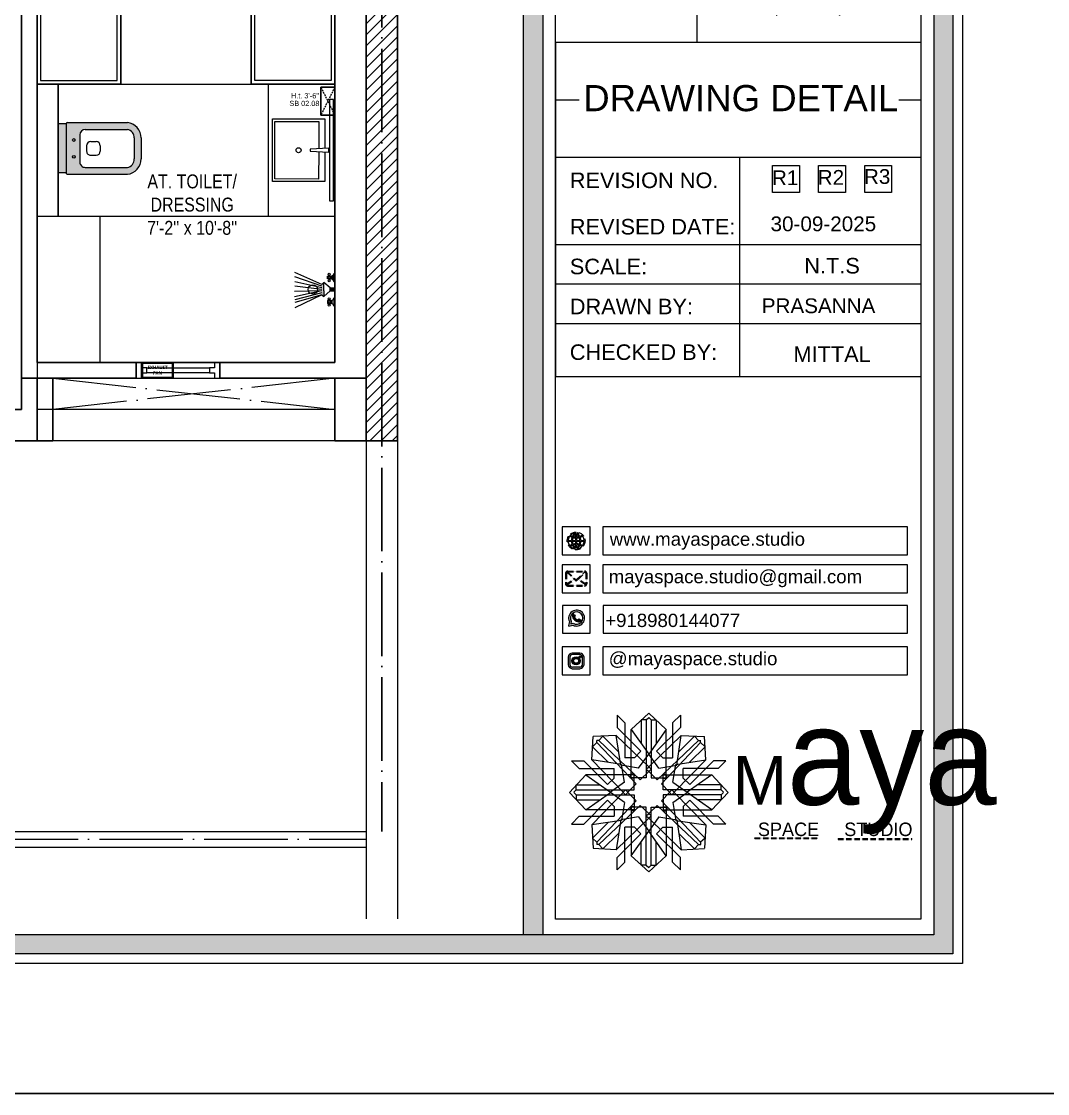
# Model space of a CAD drawing. Header units: millimetres. Extents: x 56222 to 3066687, y -650199 to -121287.
# Drawn here: x 149702.6 to 149997.3, y -180034.6 to -179726.5 of the extents above; entities that cross this region are included whole.
import ezdxf
from ezdxf.enums import TextEntityAlignment as Align

# ---------------------------------------------------------------- set-up
doc = ezdxf.new("R2010")
doc.units = ezdxf.units.MM
doc.header["$MEASUREMENT"] = 0
for name, pattern in [('ACAD_ISO02W100', [15, 12, -3]), ('ACAD_ISO04W100', [30, 24, -3, 0, -3]), ('DASHED', [0.75, 0.5, -0.25]), ('DASHEDX2', [1.5, 1, -0.5])]:
    doc.linetypes.add(name, pattern=pattern)
for name, color, linetype, lineweight in [('COLUMN', 1, 'Continuous', 30), ('Dimension', 10, 'DASHEDX2', 20), ('Electrical', 84, 'Continuous', 30), ('ELEVATION ( SPIRAL STAIR )', 250, 'Continuous', 9), ('FIRST FLOOR ( TEXT )', 7, 'Continuous', 9), ('FURNITURE', 32, 'Continuous', 9), ('GROUND FLOOR', 7, 'Continuous', 9), ('GROUND FLOOR  ( HATCH )', 251, 'Continuous', 9), ('GROUND FLOOR  ( PLINE )', 251, 'Continuous', 30), ('NAME PLATE', 7, 'Continuous', 25), ('SECOND FLOOR', 7, 'Continuous', 9), ('SECOND FLOOR  ( PLINE )', 251, 'Continuous', 30), ('SECOND FLOOR ( PLine )', 7, 'Continuous', 30), ('title block', 7, 'Continuous', 9), ('UTILITY', 48, 'Continuous', 9), ('X_PLOT', 1, 'Continuous', 9), ('XX~SLAB ( BEAM )~ ( DIM )', 7, 'Continuous', 9), ('XX~STR BEAM', 5, 'ACAD_ISO02W100', 9)]:
    doc.layers.add(name, color=color, linetype=linetype, lineweight=lineweight)
doc.layers.add('XX~SLAB ( PLINE )', color=251, linetype='Continuous', plot=False)
doc.styles.add('Arial', font='arial.ttf')
doc.styles.add('KATHA', font='swissc.ttf')
doc.styles.get("Standard").update_dxf_attribs({"font": 'arial.ttf', "height": 6})

# ---------------------------------------------------------------- blocks, each defined once
blk = doc.blocks.new('FSFSF')
at = {"color": 42, "lineweight": 5, "true_color": 0xe0ac11}
for p, q in [((28600.03, 143.51), (28600.03, 140.16)), ((28602.15, 141.41), (28600.03, 143.51)), ((28603.86, 139.69), (28608.58, 144.08)), ((28607.9, 142.22), (28606.58, 142.22)), ((28606.58, 142.22), (28606.58, 135.84)), ((28607.9, 142.22), (28608.58, 142.85)), ((28607.9, 142.22), (28607.9, 126.58)), ((28613.31, 139.69), (28608.58, 144.08)), ((28609.27, 142.22), (28608.59, 142.85)), ((28609.27, 142.22), (28609.27, 126.58)), ((28609.27, 142.22), (28610.59, 142.22)), ((28610.59, 142.22), (28610.59, 135.84)), ((28615.02, 141.41), (28617.14, 143.51)), ((28617.14, 143.51), (28617.14, 140.16)), ((28606.47, 133.76), (28600.03, 140.16)), ((28602.15, 141.41), (28602.15, 131.95)), ((28603.86, 126.58), (28603.86, 139.69)), ((28603.86, 139.69), (28608.58, 133.02)), ((28613.31, 139.69), (28608.59, 133.02)), ((28610.7, 133.76), (28617.14, 140.16)), ((28613.31, 126.58), (28613.31, 139.69)), ((28615.02, 141.41), (28615.02, 131.95)), ((28593.19, 131.45), (28593.54, 137.71)), ((28599.8, 138.06), (28593.54, 137.71)), ((28595.12, 136.69), (28594.53, 136.69)), ((28594.56, 136.12), (28594.56, 136.71)), ((28596.24, 137.86), (28595.12, 136.69)), ((28606.27, 126.08), (28595.12, 136.69)), ((28596.24, 137.86), (28600.47, 133.65)), ((28601.03, 130), (28599.8, 138.06)), ((28599.8, 138.05), (28608.58, 129.56)), ((28617.37, 138.05), (28608.59, 129.56)), ((28610.9, 126.08), (28622.05, 136.69)), ((28616.14, 130), (28617.37, 138.06)), ((28620.93, 137.86), (28616.7, 133.65)), ((28617.37, 138.06), (28623.63, 137.71)), ((28620.93, 137.86), (28622.05, 136.69)), ((28622.05, 136.69), (28622.64, 136.69)), ((28622.62, 136.12), (28622.62, 136.71)), ((28624, 131.45), (28623.65, 137.71)), ((28593.39, 135), (28594.56, 136.12)), ((28593.39, 135), (28597.6, 130.78)), ((28605.17, 124.98), (28594.56, 136.12)), ((28606.47, 133.76), (28604.75, 131.95)), ((28610.7, 133.76), (28612.42, 131.95)), ((28612.02, 124.98), (28622.62, 136.12)), ((28623.8, 135), (28619.59, 130.78)), ((28623.8, 135), (28622.62, 136.12)), ((28587.73, 131.22), (28591.08, 131.22)), ((28589.84, 129.1), (28587.73, 131.22)), ((28597.49, 124.78), (28591.08, 131.22)), ((28593.19, 131.45), (28601.69, 122.67)), ((28601.25, 130.22), (28593.19, 131.45)), ((28604.75, 131.95), (28602.15, 131.95)), ((28605.86, 129.18), (28608.58, 133.02)), ((28611.31, 129.18), (28608.59, 133.02)), ((28612.42, 131.95), (28615.02, 131.95)), ((28623.99, 131.45), (28615.5, 122.67)), ((28615.94, 130.22), (28624, 131.45)), ((28619.7, 124.78), (28626.1, 131.22)), ((28629.45, 131.22), (28626.1, 131.22)), ((28627.34, 129.1), (28629.45, 131.22)), ((28589.84, 129.1), (28599.29, 129.1)), ((28599.29, 126.5), (28599.29, 129.1)), ((28605.86, 129.18), (28601.03, 130)), ((28602.07, 125.39), (28601.25, 130.22)), ((28604.71, 127.57), (28603.86, 127.57)), ((28604.7, 126.58), (28604.71, 127.57)), ((28606.27, 126.08), (28608.58, 128.27)), ((28607.9, 128.92), (28608.58, 129.56)), ((28607.9, 128.92), (28608.58, 128.27)), ((28609.27, 128.92), (28608.59, 129.56)), ((28609.27, 128.92), (28608.59, 128.27)), ((28610.9, 126.08), (28608.59, 128.27)), ((28611.31, 129.18), (28616.14, 130)), ((28612.46, 126.58), (28612.46, 127.57)), ((28612.46, 127.57), (28613.31, 127.57)), ((28615.12, 125.39), (28615.94, 130.22)), ((28627.34, 129.1), (28617.89, 129.1)), ((28617.89, 126.5), (28617.89, 129.1)), ((28591.56, 127.39), (28587.17, 122.66)), ((28589.03, 123.35), (28589.03, 124.67)), ((28589.03, 124.67), (28595.4, 124.67)), ((28604.66, 127.39), (28591.56, 127.39)), ((28591.56, 127.39), (28598.23, 122.67)), ((28597.49, 124.78), (28599.29, 126.5)), ((28602.07, 125.39), (28598.23, 122.67)), ((28605.17, 124.98), (28602.97, 122.67)), ((28603.68, 126.54), (28603.68, 127.39)), ((28604.66, 126.54), (28603.68, 126.54)), ((28607.9, 126.58), (28603.86, 126.58)), ((28604.66, 123.35), (28604.66, 127.39)), ((28609.27, 126.58), (28613.31, 126.58)), ((28612.02, 124.98), (28614.21, 122.67)), ((28612.52, 123.35), (28612.52, 127.39)), ((28612.52, 127.39), (28625.63, 127.39)), ((28612.52, 126.54), (28613.51, 126.54)), ((28613.51, 126.54), (28613.51, 127.39)), ((28615.12, 125.39), (28618.96, 122.67)), ((28619.7, 124.78), (28617.89, 126.5)), ((28625.63, 127.39), (28618.96, 122.67)), ((28628.16, 124.67), (28621.78, 124.67)), ((28625.63, 127.39), (28630.02, 122.66)), ((28628.16, 123.35), (28628.16, 124.67)), ((28591.56, 117.94), (28587.17, 122.66)), ((28589.03, 123.35), (28588.4, 122.67)), ((28589.03, 121.98), (28588.4, 122.65)), ((28589.03, 123.35), (28604.66, 123.35)), ((28589.03, 121.98), (28604.66, 121.98)), ((28589.03, 121.98), (28589.03, 120.66)), ((28591.56, 117.94), (28598.23, 122.65)), ((28593.19, 113.88), (28601.69, 122.65)), ((28602.07, 119.94), (28598.23, 122.65)), ((28602.33, 123.35), (28601.69, 122.67)), ((28602.33, 121.98), (28601.69, 122.65)), ((28602.33, 123.35), (28602.97, 122.67)), ((28602.33, 121.98), (28602.97, 122.65)), ((28605.17, 120.35), (28602.97, 122.65)), ((28604.66, 121.98), (28604.66, 117.94)), ((28612.02, 120.35), (28614.21, 122.65)), ((28628.16, 123.35), (28612.52, 123.35)), ((28612.52, 121.98), (28612.52, 117.94)), ((28628.16, 121.98), (28612.52, 121.98)), ((28614.85, 123.35), (28614.21, 122.67)), ((28614.85, 121.98), (28614.21, 122.65)), ((28614.85, 123.35), (28615.5, 122.67)), ((28614.85, 121.98), (28615.5, 122.65)), ((28615.12, 119.94), (28618.96, 122.65)), ((28623.99, 113.88), (28615.5, 122.65)), ((28625.63, 117.94), (28618.96, 122.65)), ((28625.63, 117.94), (28630.02, 122.66)), ((28628.16, 123.35), (28628.78, 122.67)), ((28628.16, 121.98), (28628.78, 122.65)), ((28628.16, 121.98), (28628.16, 120.66)), ((28589.03, 120.66), (28595.4, 120.66)), ((28597.49, 120.54), (28591.08, 114.11)), ((28605.17, 120.35), (28594.56, 109.2)), ((28606.27, 119.15), (28595.12, 108.54)), ((28597.49, 120.54), (28599.29, 118.83)), ((28599.29, 118.83), (28599.29, 116.23)), ((28602.07, 119.94), (28601.25, 115.1)), ((28604.66, 118.78), (28603.68, 118.78)), ((28603.68, 118.78), (28603.68, 117.94)), ((28606.27, 119.15), (28608.58, 116.96)), ((28610.9, 119.15), (28608.59, 116.96)), ((28610.9, 119.15), (28622.05, 108.54)), ((28612.02, 120.35), (28622.62, 109.2)), ((28612.52, 118.78), (28613.51, 118.78)), ((28613.51, 118.78), (28613.51, 117.94)), ((28615.12, 119.94), (28615.94, 115.1)), ((28619.7, 120.54), (28617.89, 118.83)), ((28617.89, 118.83), (28617.89, 116.23)), ((28619.7, 120.54), (28626.1, 114.11)), ((28628.16, 120.66), (28621.78, 120.66)), ((28589.84, 116.23), (28587.73, 114.11)), ((28589.84, 116.23), (28599.29, 116.23)), ((28604.66, 117.94), (28591.56, 117.94)), ((28605.86, 116.05), (28601.03, 115.23)), ((28607.9, 118.65), (28603.86, 118.65)), ((28603.86, 118.65), (28603.86, 105.54)), ((28604.71, 117.66), (28603.86, 117.66)), ((28604.7, 118.65), (28604.71, 117.66)), ((28605.86, 116.05), (28608.58, 112.21)), ((28607.9, 103.01), (28607.9, 118.65)), ((28607.9, 116.31), (28608.58, 116.96)), ((28607.9, 116.31), (28608.58, 115.67)), ((28609.27, 116.31), (28608.59, 116.96)), ((28609.27, 116.31), (28608.59, 115.67)), ((28611.31, 116.05), (28608.59, 112.21)), ((28609.27, 118.65), (28613.31, 118.65)), ((28609.27, 103.01), (28609.27, 118.65)), ((28611.31, 116.05), (28616.14, 115.23)), ((28612.46, 118.65), (28612.46, 117.66)), ((28612.46, 117.66), (28613.31, 117.66)), ((28612.52, 117.94), (28625.63, 117.94)), ((28613.31, 118.65), (28613.31, 105.54)), ((28627.34, 116.23), (28617.89, 116.23)), ((28627.34, 116.23), (28629.45, 114.11)), ((28587.73, 114.11), (28591.08, 114.11)), ((28601.25, 115.1), (28593.19, 113.87)), ((28593.19, 113.87), (28593.54, 107.62)), ((28593.39, 110.32), (28597.6, 114.55)), ((28599.8, 107.17), (28608.58, 115.67)), ((28601.03, 115.23), (28599.8, 107.17)), ((28602.15, 103.82), (28602.15, 113.27)), ((28604.75, 113.27), (28602.15, 113.27)), ((28606.47, 111.47), (28604.75, 113.27)), ((28617.37, 107.17), (28608.59, 115.67)), ((28610.7, 111.47), (28612.42, 113.27)), ((28612.42, 113.27), (28615.02, 113.27)), ((28615.02, 103.82), (28615.02, 113.27)), ((28615.94, 115.1), (28624, 113.87)), ((28616.14, 115.23), (28617.37, 107.17)), ((28623.8, 110.32), (28619.59, 114.55)), ((28624, 113.87), (28623.65, 107.62)), ((28629.45, 114.11), (28626.1, 114.11)), ((28593.39, 110.32), (28594.56, 109.2)), ((28596.24, 107.37), (28600.47, 111.58)), ((28606.47, 111.47), (28600.03, 105.07)), ((28603.86, 105.54), (28608.58, 112.21)), ((28613.31, 105.54), (28608.59, 112.21)), ((28610.7, 111.47), (28617.14, 105.07)), ((28620.93, 107.37), (28616.7, 111.58)), ((28623.8, 110.32), (28622.62, 109.2)), ((28599.8, 107.17), (28593.54, 107.52)), ((28595.12, 108.54), (28594.53, 108.54)), ((28594.56, 109.2), (28594.56, 108.61)), ((28596.24, 107.37), (28595.12, 108.54)), ((28606.58, 103.01), (28606.58, 109.38)), ((28610.59, 103.01), (28610.59, 109.38)), ((28617.37, 107.17), (28623.63, 107.52)), ((28620.93, 107.37), (28622.05, 108.54)), ((28622.05, 108.54), (28622.64, 108.54)), ((28622.62, 109.2), (28622.62, 108.61)), ((28600.03, 101.71), (28600.03, 105.07)), ((28603.86, 105.54), (28608.58, 101.15)), ((28613.31, 105.54), (28608.58, 101.15)), ((28617.14, 101.71), (28617.14, 105.07)), ((28602.15, 103.82), (28600.03, 101.71)), ((28607.9, 103.01), (28606.58, 103.01)), ((28607.9, 103.01), (28608.58, 102.38)), ((28609.27, 103.01), (28608.59, 102.38)), ((28609.27, 103.01), (28610.59, 103.01)), ((28615.02, 103.82), (28617.14, 101.71))]:
    blk.add_line(p, q, dxfattribs=at)
blk = doc.blocks.new('hgwg')
at = {"layer": 'Dimension', "true_color": 0xd39e00}
h = blk.add_hatch(color=42, dxfattribs=at)
h.dxf.hatch_style = 1
h.paths.add_polyline_path([(27505.71, 45.05), (27494.27, 45.05), (27494.27, 44.9), (27505.71, 44.9)])
h = blk.add_hatch(color=42, dxfattribs=at)
h.dxf.hatch_style = 1
h.paths.add_polyline_path([(27523.3, 44.9), (27509.68, 44.9), (27509.68, 44.75), (27523.3, 44.75)])
at = {"layer": 'Dimension', "color": 42, "true_color": 0xd39e00}
for p, q in [((27494.27, 45.05), (27505.71, 45.05)), ((27494.27, 44.9), (27494.27, 45.05)), ((27494.27, 44.9), (27505.71, 44.9)), ((27505.71, 45.05), (27505.71, 44.9)), ((27509.68, 44.9), (27523.3, 44.9)), ((27509.68, 44.9), (27509.68, 44.75)), ((27509.68, 44.75), (27523.3, 44.75)), ((27523.3, 44.75), (27523.3, 44.9))]:
    blk.add_line(p, q, dxfattribs=at)
at = {"layer": 'Dimension', "color": 42, "true_color": 0xd39e00, "attachment_point": 1}
for s, width, insert, char_height in [('{\\fCinzel|b0|i0|c0|p2;\\H1.5x;M\\fAmsterdam One|b0|i0|c0|p2;\\H2x;aya}', 85.3277, (27490.17, 69.17), 6), ('{\\fCinzel|b0|i0|c0|p0;SPACE     STUDIO}', 66.129, (27494.83, 47.86), 2.5)]:
    blk.add_mtext_dynamic_manual_height_columns(s, width=width, gutter_width=30, heights=[0], dxfattribs=dict(at, insert=insert, char_height=char_height))
blk = doc.blocks.new('QEGW4TG')
at = {"layer": 'Dimension', "true_color": 0x000000}
h = blk.add_hatch(color=18, dxfattribs=at)
h.dxf.hatch_style = 1
h.paths.add_polyline_path([(2.69, 1.93, 0.170513), (2.95, 1.97, 0.190337), (3.11, 2.18, 0.316231), (3.07, 2.28), (2.79, 2.37, 0.273721), (2.69, 2.34, 0.040749), (2.63, 2.27, -0.441282), (2.53, 2.25, -0.11828), (2.06, 2.64, -0.441282), (2.07, 2.74, 0.040749), (2.13, 2.81, 0.290083), (2.14, 2.92), (2.01, 3.18, 0.316231), (1.91, 3.2, 0.190337), (1.73, 3, 0.170513), (1.72, 2.74, 0.252784)], flags=0)
h.paths.add_polyline_path([(1.19, 1.98), (1.03, 1.3, 0.550912), (1.11, 1.23), (1.75, 1.39, 6.344125)])
h.paths.add_polyline_path([(1.81, 1.7), (1.4, 1.6), (1.5, 2.03, -9.071339)], flags=16)
h.paths.add_polyline_path([(3.11, 2.16, -0.17811), (2.95, 1.97, -0.170513), (2.69, 1.93, -0.252784), (1.72, 2.74, -0.170513), (1.73, 3, -0.17811), (1.89, 3.19, -0.370089), (2.01, 3.18), (2.14, 2.92, -0.307185), (2.13, 2.8, -0.041087), (2.06, 2.73, 0.321676), (2.05, 2.65, 0.126524), (2.55, 2.24, 0.312216), (2.62, 2.26, -0.041087), (2.68, 2.34, -0.290673), (2.79, 2.37), (3.07, 2.28, -0.370089)], flags=0)
h = blk.add_hatch(color=18, dxfattribs=at)
h.dxf.hatch_style = 1
h.paths.add_polyline_path([(2.79, 2.37, 0.273721), (2.69, 2.34, 0.040749), (2.63, 2.27, -0.441282), (2.53, 2.25, -0.11828), (2.06, 2.64, -0.441282), (2.07, 2.74, 0.040749), (2.13, 2.81, 0.290083), (2.14, 2.92), (2.01, 3.18, 0.316231), (1.91, 3.2, 0.190337), (1.73, 3, 0.170513), (1.72, 2.74, 0.252784), (2.69, 1.93, 0.170513), (2.95, 1.97, 0.190337), (3.11, 2.18, 0.316231), (3.07, 2.28)])
for p, q in [((1.19, 1.98), (1.03, 1.3)), ((1.5, 2.03), (1.4, 1.6)), ((2.01, 3.18), (2.14, 2.92)), ((3.07, 2.28), (2.8, 2.36)), ((1.1, 1.23), (1.75, 1.39)), ((1.4, 1.6), (1.81, 1.7))]:
    blk.add_line(p, q)
blk.add_lwpolyline([(0, 0), (4.68, 0), (4.68, 4.68), (0, 4.68)], close=True)
for centre, radius, start, end in [((2.39, 2.56), 1.34, 241.4727, 205.6422), ((2.39, 2.56), 1.04, 235.9962, 210.8333), ((2.09, 2.87), 0.39, 159.7007, 198.4072), ((2.96, 3.23), 1.33, 201.4218, 258.1669), ((2.07, 2.87), 0.364, 118.9685, 159.3648), ((1.94, 3.12), 0.0896, 41.8985, 123.1344), ((2.11, 2.68), 0.066, 135.9932, 224.8892), ((1.67, 3.16), 0.586, 312.4617, 321.8728), ((3.12, 3.42), 1.31, 216.5455, 243.5279), ((2.05, 2.87), 0.104, 320.3924, 28.6971), ((2.57, 2.3), 0.066, 234.2482, 323.1441), ((3.11, 1.94), 0.586, 137.2645, 146.6756), ((2.76, 2.27), 0.104, 70.4402, 138.745), ((2.75, 2.31), 0.39, 260.7301, 299.4366), ((2.76, 2.29), 0.364, 299.7725, 340.1688), ((3.03, 2.2), 0.0896, 336.0029, 57.2388), ((1.09, 1.29), 0.0598, 164.8483, 282.1458)]:
    blk.add_arc(centre, radius, start, end)
blk = doc.blocks.new('ASGERG')
at = {"layer": 'Dimension', "true_color": 0x000000}
h = blk.add_hatch(color=18, dxfattribs=at)
h.dxf.hatch_style = 1
h.paths.add_polyline_path([(0.99, 1.7, 0.353872), (1.69, 1.03), (2.96, 1.03, 0.353872), (3.66, 1.7), (3.66, 2.99, 0.353872), (2.96, 3.67), (1.69, 3.67, 0.353872), (0.99, 2.99)])
h.paths.add_polyline_path([(1.27, 2.97, -0.353872), (1.72, 3.4), (2.94, 3.4, -0.353872), (3.38, 2.97), (3.38, 1.72, -0.353872), (2.94, 1.3), (1.72, 1.3, -0.353872), (1.27, 1.72)], flags=16)
h.paths.add_polyline_path([(3.02, 2.35, -1), (1.64, 2.35, -1)], flags=0)
h.paths.add_polyline_path([(2.74, 2.35, -1), (1.92, 2.35, -1)], flags=0)
h.paths.add_polyline_path([(2.86, 3.02, -1), (3.19, 3.02, -1)], flags=0)
h.paths.add_polyline_path([(1.64, 2.35, 1), (3.02, 2.35, 1)], flags=0)
h = blk.add_hatch(color=18, dxfattribs=at)
h.dxf.hatch_style = 1
h.paths.add_polyline_path([(1.64, 2.35, 1), (3.02, 2.35, 1)])
h.paths.add_polyline_path([(2.74, 2.35, -1), (1.92, 2.35, -1)], flags=16)
h = blk.add_hatch(color=18, dxfattribs=at)
h.dxf.hatch_style = 1
h.paths.add_polyline_path([(3.19, 3.02, 1), (2.86, 3.02, 1)])
for p, q in [((1.69, 3.67), (2.96, 3.67)), ((0.99, 2.99), (0.99, 1.7)), ((1.27, 2.97), (1.27, 1.72)), ((2.94, 3.4), (1.72, 3.4)), ((3.38, 2.97), (3.38, 1.72)), ((3.66, 2.99), (3.66, 1.7)), ((1.69, 1.03), (2.96, 1.03)), ((2.94, 1.3), (1.72, 1.3))]:
    blk.add_line(p, q)
blk.add_lwpolyline([(0, 0), (4.68, 0), (4.68, 4.68), (0, 4.68)], close=True)
for centre, radius in [((2.33, 2.35), 0.694), ((2.33, 2.35), 0.414), ((3.02, 3.02), 0.168)]:
    blk.add_circle(centre, radius)
for centre, radius, start, end in [((1.76, 2.89), 0.778, 94.8631, 172.8127), ((2.89, 2.89), 0.778, 7.1873, 85.1369), ((1.76, 2.91), 0.491, 94.8631, 172.8127), ((2.9, 2.91), 0.491, 7.1873, 85.1369), ((1.76, 1.8), 0.778, 187.1873, 265.1369), ((1.76, 1.78), 0.491, 187.1873, 265.1369), ((2.9, 1.78), 0.491, 274.8631, 352.8127), ((2.89, 1.8), 0.778, 274.8631, 352.8127)]:
    blk.add_arc(centre, radius, start, end)
blk = doc.blocks.new('ETYETE')
at = {"layer": 'Dimension', "true_color": 0x000000}
h = blk.add_hatch(color=18, dxfattribs=at)
h.dxf.hatch_style = 1
h.paths.add_polyline_path([(3.76, 1.14, 0.414214), (4.12, 1.5), (4.12, 3.29, 0.414214), (3.76, 3.65), (0.92, 3.65, 0.414214), (0.56, 3.29), (0.56, 1.5, 0.414214), (0.92, 1.14)])
h.paths.add_polyline_path([(2.61, 2.22), (3.92, 1.34, -0.198912), (3.76, 1.28), (0.92, 1.28, -0.198912), (0.76, 1.34), (2.08, 2.22), (2.34, 1.98)], flags=16)
h.paths.add_polyline_path([(2.34, 2.16), (0.89, 3.51, -0.028783), (0.92, 3.52), (3.76, 3.52, -0.028783), (3.79, 3.51)], flags=16)
h.paths.add_polyline_path([(2.71, 2.32), (3.92, 3.45, -0.202482), (3.99, 3.29), (3.99, 1.5, -0.043076), (3.98, 1.46)], flags=16)
h.paths.add_polyline_path([(1.98, 2.32), (0.7, 1.46, -0.043076), (0.7, 1.5), (0.7, 3.29, -0.202482), (0.76, 3.45)], flags=16)
blk.add_lwpolyline([(0, 0), (4.68, 0), (4.68, 4.68), (0, 4.68)], close=True)
at = {"layer": 'Dimension', "color": 18, "true_color": 0x000000}
for p, q in [((0.92, 3.65), (3.76, 3.65)), ((0.56, 3.29), (0.56, 1.5)), ((0.7, 3.29), (0.7, 1.5)), ((0.7, 1.46), (1.98, 2.32)), ((0.76, 3.45), (1.98, 2.32)), ((0.76, 1.34), (2.08, 2.22)), ((0.89, 3.51), (2.34, 2.16)), ((0.92, 3.52), (3.76, 3.52)), ((2.08, 2.22), (2.34, 1.98)), ((2.34, 2.16), (3.79, 3.51)), ((2.34, 1.98), (2.61, 2.22)), ((3.92, 1.34), (2.61, 2.22)), ((2.71, 2.32), (3.92, 3.45)), ((3.98, 1.46), (2.71, 2.32)), ((3.99, 3.29), (3.99, 1.5)), ((4.12, 3.29), (4.12, 1.5)), ((0.92, 1.28), (3.76, 1.28)), ((0.92, 1.14), (3.76, 1.14))]:
    blk.add_line(p, q, dxfattribs=at)
for centre, radius, start, end in [((0.92, 3.29), 0.358, 90, 180), ((3.76, 3.29), 0.358, 0, 90), ((0.92, 3.29), 0.224, 134.2136, 180), ((0.92, 3.29), 0.224, 90, 96.5948), ((3.76, 3.29), 0.224, 83.4052, 90), ((3.76, 3.29), 0.224, 0, 45.7864), ((0.92, 1.5), 0.358, 180, 270), ((0.92, 1.5), 0.224, 180, 189.8662), ((0.92, 1.5), 0.224, 225, 270), ((3.76, 1.5), 0.358, 270, 0), ((3.76, 1.5), 0.224, 270, 315), ((3.76, 1.5), 0.224, 350.1338, 0)]:
    blk.add_arc(centre, radius, start, end, dxfattribs=at)
blk = doc.blocks.new('DTGWEGEARG')
at = {"layer": 'Dimension', "true_color": 0x000000}
h = blk.add_hatch(color=18, dxfattribs=at)
h.dxf.hatch_style = 1
h.paths.add_polyline_path([(3.83, 2.34, 1), (0.85, 2.34, 1)])
h.paths.add_polyline_path([(2.51, 1.01, 0.105795), (2.96, 1.58, -0.055205), (3.3, 1.41, -0.169822)], flags=16)
h.paths.add_polyline_path([(2.41, 1.12), (2.41, 1.69, -0.058279), (2.81, 1.63, -0.103353)], flags=16)
h.paths.add_polyline_path([(2.26, 1.13, -0.101741), (1.87, 1.63, -0.057171), (2.26, 1.69)], flags=16)
h.paths.add_polyline_path([(2.17, 1.01, -0.169822), (1.38, 1.41, -0.055205), (1.72, 1.58, 0.105795)], flags=16)
h.paths.add_polyline_path([(3.02, 1.72, 0.081336), (3.13, 2.27), (3.68, 2.27, -0.152069), (3.4, 1.52, 0.05687)], flags=16)
h.paths.add_polyline_path([(2.87, 1.77, 0.061945), (2.41, 1.84), (2.41, 2.27), (2.98, 2.27, -0.081344)], flags=16)
h.paths.add_polyline_path([(2.26, 1.84, 0.060923), (1.8, 1.77, -0.081344), (1.7, 2.27), (2.26, 2.27)], flags=16)
h.paths.add_polyline_path([(1.66, 1.72, 0.05687), (1.28, 1.52, -0.152069), (1, 2.27), (1.55, 2.27, 0.081336)], flags=16)
h.paths.add_polyline_path([(2.41, 2.42), (2.41, 2.83, 0.061945), (2.87, 2.91, -0.080009), (2.98, 2.42)], flags=16)
h.paths.add_polyline_path([(3.13, 2.42, 0.080116), (3.02, 2.96, 0.05687), (3.4, 3.16, 0.028258), (3.3, 3.27, -0.055205), (2.96, 3.1, 0.105795), (2.51, 3.67, -0.36029), (3.68, 2.42)], flags=16)
h.paths.add_polyline_path([(2.26, 2.42), (1.7, 2.42, -0.080009), (1.8, 2.91, 0.060923), (2.26, 2.84)], flags=16)
h.paths.add_polyline_path([(1.55, 2.42), (1, 2.42, -0.150466), (1.28, 3.16, 0.05687), (1.66, 2.96, 0.080116)], flags=16)
h.paths.add_polyline_path([(2.41, 2.98), (2.41, 3.56, -0.103353), (2.81, 3.05, -0.058279)], flags=16)
h.paths.add_polyline_path([(2.26, 2.99, -0.057171), (1.87, 3.05, -0.101741), (2.26, 3.55)], flags=16)
h.paths.add_polyline_path([(1.72, 3.1, -0.055205), (1.38, 3.27, -0.169822), (2.17, 3.67, 0.105795)], flags=16)
blk.add_lwpolyline([(0, 0), (4.68, 0), (4.68, 4.68), (0, 4.68)], close=True)
at = {"layer": 'Dimension', "color": 18, "true_color": 0x000000}
for p, q in [((1, 2.42), (1.55, 2.42)), ((1, 2.27), (1.55, 2.27)), ((1.7, 2.42), (2.26, 2.42)), ((1.7, 2.27), (2.26, 2.27)), ((2.26, 3.55), (2.26, 2.99)), ((2.26, 2.84), (2.26, 2.42)), ((2.26, 2.27), (2.26, 1.84)), ((2.41, 3.56), (2.41, 2.98)), ((2.41, 2.83), (2.41, 2.42)), ((2.41, 2.42), (2.98, 2.42)), ((2.41, 2.27), (2.98, 2.27)), ((2.41, 2.27), (2.41, 1.84)), ((3.13, 2.42), (3.68, 2.42)), ((3.13, 2.27), (3.68, 2.27)), ((2.26, 1.69), (2.26, 1.13)), ((2.41, 1.69), (2.41, 1.12))]:
    blk.add_line(p, q, dxfattribs=at)
blk.add_circle((2.34, 2.34), 1.49, dxfattribs=at)
for centre, radius, start, end in [((2.34, 2.34), 1.34, 97.3549, 135.9073), ((3.28, 2.34), 1.73, 129.9301, 154.0867), ((2.34, 2.34), 1.34, 3.3907, 82.6451), ((1.4, 2.34), 1.73, 25.9133, 50.0699), ((2.34, 2.34), 1.34, 142.3819, 176.6093), ((2.34, 2.34), 1.34, 183.0315, 217.6181), ((2.34, 4.74), 1.9, 236.1399, 249.1595), ((2.34, 4.74), 1.75, 236.7417, 249.3811), ((3.28, 2.34), 1.73, 159.0567, 177.3789), ((3.28, 2.34), 1.73, 182.3435, 200.9433), ((3.28, 2.34), 1.58, 158.8325, 177.1302), ((3.28, 2.34), 1.58, 182.5658, 201.1675), ((2.34, 4.74), 1.9, 253.6799, 267.6253), ((2.34, -0.06), 1.9, 92.3747, 106.3201), ((3.28, 2.34), 1.58, 130.1073, 153.3446), ((2.34, 4.74), 1.75, 254.3336, 267.422), ((1.4, 2.34), 1.58, 26.6554, 50.2584), ((2.34, 4.74), 1.75, 272.3248, 285.6664), ((2.34, 4.74), 1.9, 272.1415, 286.3201), ((2.34, -0.06), 1.9, 73.6799, 87.8585), ((1.4, 2.34), 1.58, 2.8698, 21.1675), ((1.4, 2.34), 1.58, 338.8325, 357.4342), ((2.34, 4.74), 1.75, 290.6189, 303.2583), ((2.34, 4.74), 1.9, 290.8405, 303.8601), ((1.4, 2.34), 1.73, 2.6211, 20.9433), ((1.4, 2.34), 1.73, 339.0567, 357.6565), ((2.34, 2.34), 1.34, 322.3819, 356.9685), ((2.34, -0.06), 1.9, 110.8405, 123.8601), ((2.34, -0.06), 1.75, 110.6189, 123.2583), ((2.34, 2.34), 1.34, 224.0927, 262.6451), ((3.28, 2.34), 1.73, 205.9133, 230.0699), ((2.34, -0.06), 1.75, 92.578, 105.6664), ((3.28, 2.34), 1.58, 206.6554, 229.8927), ((2.34, -0.06), 1.75, 74.3336, 87.6752), ((1.4, 2.34), 1.58, 309.7416, 333.3446), ((1.4, 2.34), 1.73, 309.9301, 334.0867), ((2.34, 2.34), 1.34, 277.3549, 315.9073), ((2.34, -0.06), 1.75, 56.7417, 69.3811), ((2.34, -0.06), 1.9, 56.1399, 69.1595)]:
    blk.add_arc(centre, radius, start, end, dxfattribs=at)
blk = doc.blocks.new('4t')
at = {"transparency": 33554607}
h = blk.add_hatch(color=1, dxfattribs=at)
h.dxf.hatch_style = 1
h.paths.add_polyline_path([(45531.8, -35820.19), (45529.23, -35821.83), (45531.33, -35822.29)])
h = blk.add_hatch(color=1, dxfattribs=at)
h.dxf.hatch_style = 1
h.paths.add_polyline_path([(45531.8, -35820.19), (45531.33, -35822.29), (45533.44, -35822.75)])
h = blk.add_hatch(color=1, dxfattribs=at)
h.dxf.hatch_style = 1
h.paths.add_polyline_path([(45531.33, -35822.29), (45529.23, -35821.83), (45528.09, -35837.01)])
h = blk.add_hatch(color=1, dxfattribs=at)
h.dxf.hatch_style = 1
h.paths.add_polyline_path([(45533.44, -35822.75), (45531.33, -35822.29), (45528.09, -35837.01)])
at = {"layer": 'title block', "color": 7, "lineweight": 9}
for p, q in [((45535.51, -35803.37), (45530.16, -35817.62)), ((45535.51, -35803.37), (45531.8, -35820.19)), ((45534.36, -35818.55), (45535.51, -35803.37)), ((45530.5, -35816.7), (45526.88, -35812.49)), ((45526.88, -35812.49), (45529.18, -35817.55)), ((45530.16, -35817.62), (45514.98, -35816.48)), ((45514.98, -35816.48), (45529.23, -35821.83)), ((45514.98, -35816.48), (45531.8, -35820.19)), ((45539.5, -35815.27), (45534.44, -35817.57)), ((45535.28, -35818.89), (45539.5, -35815.27)), ((45531.8, -35820.19), (45528.09, -35837.01)), ((45531.8, -35820.19), (45529.23, -35821.83)), ((45531.8, -35820.19), (45530.16, -35817.62)), ((45534.36, -35818.55), (45531.8, -35820.19)), ((45533.44, -35822.75), (45531.8, -35820.19)), ((45531.8, -35820.19), (45548.62, -35823.9)), ((45548.62, -35823.9), (45534.36, -35818.55)), ((45528.31, -35821.48), (45524.1, -35825.11)), ((45524.1, -35825.11), (45529.16, -35822.81)), ((45529.23, -35821.83), (45528.09, -35837.01)), ((45528.09, -35837.01), (45533.44, -35822.75)), ((45533.09, -35823.67), (45536.71, -35827.89)), ((45533.44, -35822.75), (45548.62, -35823.9)), ((45536.71, -35827.89), (45534.42, -35822.83))]:
    blk.add_line(p, q, dxfattribs=at)
for radius, start, end in [(11.79, 81.36, 163.7665), (10.83, 82.4286, 162.6979), (10.83, 352.4286, 72.6979), (11.79, 351.36, 73.7665), (11.79, 171.36, 253.7665), (10.83, 172.4286, 252.6979), (11.79, 261.36, 343.7665), (10.83, 262.4286, 342.6979)]:
    blk.add_arc((45531.8, -35820.19), radius, start, end, dxfattribs=at)
blk = doc.blocks.new('LAYOUT FILE')
at = {"layer": 'NAME PLATE', "true_color": 0xd39e00}
h = blk.add_hatch(color=42, dxfattribs=at)
h.paths.add_polyline_path([(3346889.83, -513806.18), (3346889.83, -514260.7), (3347535.56, -514260.7), (3347535.56, -513806.18)])
h.paths.add_polyline_path([(3346894.36, -513810.71), (3347531.03, -513810.71), (3347531.03, -514256.17), (3346894.36, -514256.17)], flags=16)
blk.add_hatch(color=42, dxfattribs=at).paths.add_polyline_path([(3347433.6, -514256.17), (3347438.13, -514256.17), (3347438.13, -513806.18), (3347433.6, -513806.18)])
at = {"layer": 'NAME PLATE', "color": 42, "true_color": 0xd39e00}
for p, q in [((3347474.77, -513994.31), (3347474.77, -514044.12)), ((3347527.96, -514044.12), (3347441.2, -514044.12)), ((3347441.2, -514044.12), (3347441.2, -514123.43)), ((3347527.96, -514044.12), (3347527.96, -514123.43)), ((3347441.2, -514057.72), (3347446.81, -514057.72)), ((3347522.72, -514057.72), (3347527.96, -514057.72)), ((3347441.2, -514071.32), (3347527.96, -514071.32)), ((3347484.98, -514123.43), (3347484.98, -514071.32)), ((3347527.96, -514092.16), (3347441.2, -514092.16)), ((3347527.96, -514101.55), (3347441.2, -514101.55)), ((3347527.96, -514110.94), (3347441.2, -514110.94)), ((3347441.2, -514123.43), (3347527.96, -514123.43))]:
    blk.add_line(p, q, dxfattribs=at)
for points in [[(3346887.56, -513803.91), (3347537.83, -513803.91), (3347537.83, -514262.96), (3346887.56, -514262.96)], [(3346889.83, -513806.18), (3347535.56, -513806.18), (3347535.56, -514260.7), (3346889.83, -514260.7)], [(3347433.6, -514256.17), (3347433.6, -513806.18), (3347438.13, -513806.18), (3347438.13, -514256.17)], [(3346894.36, -513810.71), (3347531.03, -513810.71), (3347531.03, -514256.17), (3346894.36, -514256.17)], [(3347441.2, -514252.44), (3347441.2, -513814.44), (3347527.96, -513814.44), (3347527.96, -514252.44)], [(3347492.73, -514073.33), (3347499.12, -514073.33), (3347499.12, -514079.72), (3347492.73, -514079.72)], [(3347503.67, -514073.33), (3347510.06, -514073.33), (3347510.06, -514079.72), (3347503.67, -514079.72)], [(3347514.62, -514073.33), (3347521.01, -514073.33), (3347521.01, -514079.72), (3347514.62, -514079.72)]]:
    blk.add_lwpolyline(points, close=True, dxfattribs=at)
at = {"layer": 'NAME PLATE', "color": 0}
for points in [[(3347452.43, -514165.84), (3347524.78, -514165.84), (3347524.78, -514159.23), (3347452.43, -514159.23)], [(3347452.43, -514174.87), (3347524.78, -514174.87), (3347524.78, -514168.26), (3347452.43, -514168.26)], [(3347452.46, -514184.5), (3347524.78, -514184.5), (3347524.78, -514177.88), (3347452.46, -514177.88)], [(3347452.43, -514194.36), (3347524.78, -514194.36), (3347524.78, -514187.74), (3347452.43, -514187.74)]]:
    blk.add_lwpolyline(points, close=True, dxfattribs=at)
at = {"layer": 'NAME PLATE', "xscale": 0.6215000753186288, "yscale": 0.6215000753186288, "zscale": 0.6215000753186288, "rotation": 57.43675864906671}
blk.add_blockref('4t', (3313507.76, -525897.34), dxfattribs=at)
at = {"layer": 'NAME PLATE', "color": 0, "xscale": 1.413658832510879, "yscale": 1.413658832510879, "zscale": 1.413658832510879}
for name, p in [('DTGWEGEARG', (3347442.76, -514165.84)), ('ETYETE', (3347442.76, -514174.87)), ('QEGW4TG', (3347442.8, -514184.5)), ('ASGERG', (3347442.76, -514194.36))]:
    blk.add_blockref(name, p, dxfattribs=at)
at = {"layer": 'NAME PLATE', "color": 42, "true_color": 0xd39e00}
for name, p, xscale, yscale, zscale in [('FSFSF', (3322302.67, -514330.17), 0.8794785156214666, 0.8794785156214666, 0.8794785156214666), ('hgwg', (3312200.76, -514290.9), 1.283459272116341, 1.283459272116341, 1.283459272116341)]:
    blk.add_blockref(name, p, dxfattribs=dict(at, xscale=xscale, yscale=yscale, zscale=zscale))
at = {"layer": 'NAME PLATE', "style": 'Arial'}
for s, height, p in [('DRAWING DETAIL', 6.2234, (3347485.18, -514060.42)), ('REVISION NO.', 3.6986, (3347462.21, -514078.69)), ('REVISED DATE: ', 3.6986, (3347464.94, -514089.72)), ('SCALE:', 3.699, (3347453.75, -514099.17)), ('DRAWN BY:', 3.699, (3347459.2, -514108.68)), ('CHECKED BY:', 3.6986, (3347462.07, -514119.53)), ('MITTAL', 3.699, (3347506.87, -514120.02))]:
    blk.add_text(s, height=height, dxfattribs=at).set_placement(p, align=Align.CENTER)
at = {"layer": 'NAME PLATE', "insert": (3347506.87, -514095.29, 0), "char_height": 3.699, "width": 7.2187, "attachment_point": 2, "style": 'Arial'}
blk.add_mtext('N.T.S', dxfattribs=at)
at = {"layer": 'NAME PLATE', "color": 0, "char_height": 3.1609, "attachment_point": 1}
for s, width, gutter_width, insert in [('www.mayaspace.studio', 49.6053, 41.49, (3347454.06, -514160.52, 0)), ('mayaspace.studio@gmail.com', 30.9472, 25.89, (3347453.81, -514169.44, 0)), ('+918980144077', 120.6798, 25.89, (3347452.99, -514179.84, 0)), ('@mayaspace.studio', 30.9472, 25.89, (3347453.81, -514188.92, 0))]:
    blk.add_mtext_dynamic_manual_height_columns(s, width=width, gutter_width=gutter_width, heights=[0], dxfattribs=dict(at, insert=insert))
blk = doc.blocks.new('A$C3EC62B37')
at = {"layer": 'FURNITURE', "lineweight": 30, "ltscale": 0.25, "true_color": 0xffffff}
h = blk.add_hatch(color=7, dxfattribs=at)
h.dxf.hatch_style = 1
h.paths.add_polyline_path([(-12.22, 0), (-12.22, 2.35), (-26.26, 2.35), (-26.26, 0)])
h.paths.add_polyline_path([(-26.26, 2.35), (-12.22, 2.35, 0.414214), (-11.83, 2.74), (-11.83, 19.96, 0.388639), (-16.24, 23.87), (-22.38, 23.87, 0.379499), (-26.65, 19.96), (-26.65, 2.74, 0.414214)])
h.paths.add_polyline_path([(-15.35, 6.26), (-23.13, 6.26, -0.414214), (-24.7, 7.83), (-24.7, 19.96, -0.349567), (-22.37, 21.91), (-16.24, 21.91, -0.364948), (-13.78, 19.96), (-13.78, 7.83, -0.414214)], flags=16)
h.paths.add_polyline_path([(-18.46, 8.22), (-20.02, 8.22, -0.414214), (-21.2, 9.39), (-21.2, 10.96, -0.414214), (-20.02, 12.13), (-18.46, 12.13, -0.414214), (-17.28, 10.96), (-17.28, 9.39, -0.414214)], flags=0)
h.paths.add_polyline_path([(-22.06, 4.53, -1), (-21.27, 4.53, -1)], flags=16)
at = {"layer": 'FURNITURE', "color": 0, "linetype": 'ByBlock', "lineweight": -2}
for p, q in [((-22.24, 23.87), (-16.24, 23.87)), ((-22.24, 21.91), (-16.24, 21.91)), ((-26.65, 2.74), (-26.65, 19.96)), ((-24.7, 7.83), (-24.7, 19.96)), ((-13.78, 7.83), (-13.78, 19.96)), ((-11.83, 2.74), (-11.83, 19.96)), ((-21.2, 9.39), (-21.2, 10.96)), ((-20.02, 12.13), (-18.46, 12.13)), ((-17.28, 9.39), (-17.28, 10.96)), ((-23.13, 6.26), (-15.35, 6.26)), ((-20.02, 8.22), (-18.46, 8.22)), ((-26.26, 2.35), (-12.22, 2.35)), ((-26.26, 2.35), (-26.26, 0)), ((-26.26, 0), (-12.22, 0)), ((-26.26, 0), (-12.22, 0)), ((-12.22, 2.35), (-12.22, 0))]:
    blk.add_line(p, q, dxfattribs=at)
for centre in [(-21.66, 4.53), (-16.81, 4.53)]:
    blk.add_circle(centre, 0.391, dxfattribs=at)
for centre, radius, start, end in [((-22.31, 19.5), 4.37, 89.0873, 174.0395), ((-22.31, 19.48), 2.44, 88.437, 168.6348), ((-16.17, 19.5), 4.37, 5.9605, 90.9127), ((-16.17, 19.48), 2.44, 11.3652, 91.563), ((-20.02, 10.96), 1.17, 90, 180), ((-20.02, 9.39), 1.17, 180, 270), ((-18.46, 10.96), 1.17, 0, 90), ((-18.46, 9.39), 1.17, 270, 0), ((-23.13, 7.83), 1.57, 180, 270), ((-15.35, 7.83), 1.57, 270, 0), ((-26.26, 2.74), 0.391, 180, 270), ((-12.22, 2.74), 0.391, 270, 0)]:
    blk.add_arc(centre, radius, start, end, dxfattribs=at)
blk = doc.blocks.new('A$C07311617')
at = {"layer": 'UTILITY'}
h = blk.add_hatch(color=7, dxfattribs=at)
h.paths.add_polyline_path([(-3.13, 2.02), (-3.13, 0), (-3.74, 0), (-3.74, 0.46), (-3.74, 1.42)])
h.paths.add_polyline_path([(-3.13, 0), (-3.13, -0.46), (-3.13, -2.02), (-3.74, -1.59), (-3.74, -0.46), (-3.74, 0)])
h = blk.add_hatch(color=7, dxfattribs=at)
h.paths.add_polyline_path([(0, 0.46), (0, 0), (-1.35, 0), (-1.35, 0.46)])
h.paths.add_polyline_path([(0, 0), (0, -0.46), (-1.35, -0.46), (-1.35, 0)])
at = {"layer": 'UTILITY', "color": 7}
for p, q in [((-3.74, 1.42), (-11.52, 4.9)), ((-3.74, 0.94), (-11.52, 3.66)), ((-1.74, 3.79), (-1.74, 4.05)), ((-1.47, 3.79), (-1.47, 4.05)), ((-0.8, 3.9), (-0.8, 2.88)), ((-0.27, 2.44), (-0.27, 4.33)), ((-3.74, 0.46), (-11.52, 2.15)), ((-3.74, 0), (-11.52, 0.93)), ((-3.13, 2.02), (-3.74, 1.42)), ((-3.13, -0.46), (-3.13, 2.02)), ((-1.35, 0.46), (-3.13, 2.02)), ((-3.13, 0.46), (-3.13, 1.42)), ((-1.74, 2.99), (-1.74, 2.72)), ((-1.47, 2.99), (-1.47, 2.72)), ((-1.35, -0.46), (-1.35, 0.46)), ((-1.35, 0.46), (0, 0.46)), ((0, -0.46), (0, 0.46)), ((-3.74, -0.46), (-11.62, -0.61)), ((-3.74, -0.46), (-11.57, -2.09)), ((-3.74, -1.03), (-11.52, -2.96)), ((-3.74, -1.59), (-11.52, -5.3)), ((-3.74, -1.59), (-11.52, -3.73)), ((-3.74, -1.59), (-3.13, -2.02)), ((-3.13, -0.46), (-3.13, -2.02)), ((-1.35, -0.46), (-3.13, -2.02)), ((-1.74, -3.22), (-1.74, -2.95)), ((-1.47, -3.22), (-1.47, -2.95)), ((-1.35, -0.46), (0, -0.46)), ((-0.27, -2.68), (-0.27, -4.56)), ((-1.74, -4.02), (-1.74, -4.29)), ((-1.47, -4.02), (-1.47, -4.29)), ((-0.8, -4.13), (-0.8, -3.11))]:
    blk.add_line(p, q, dxfattribs=at)
for points in [[(-1.07, 2.99), (-2.14, 2.99), (-2.14, 3.79), (-1.07, 3.79)], [(-1.07, -3.22), (-2.14, -3.22), (-2.14, -4.02), (-1.07, -4.02)]]:
    blk.add_lwpolyline(points, close=True, dxfattribs=at)
for points in [[(-1.35, 0.46), (-3.13, 2.02)], [(-3.13, -2.02), (-1.35, -0.46)]]:
    blk.add_lwpolyline(points, dxfattribs=at)
for centre, radius in [((-1.6, 4.32), 0.298), ((-1.6, 3.39), 0.298), ((-6.31, 0), 1.33), ((-1.6, 2.45), 0.298), ((-1.6, -2.69), 0.298), ((-1.6, -3.62), 0.298), ((-1.6, -4.55), 0.298)]:
    blk.add_circle(centre, radius, dxfattribs=at)
for centre, start, end in [((-1.47, 5.26), 285.2551, 344.7449), ((-1.47, 1.52), 15.2551, 74.7449), ((-1.47, -1.75), 285.2551, 344.7449), ((-1.47, -5.49), 15.2551, 74.7449)]:
    blk.add_arc(centre, 1.52, start, end, dxfattribs=at)
blk = doc.blocks.new('A$C1B9B2090')
at = {"layer": 'Electrical', "ltscale": 10}
blk.add_line((0, 4.97), (10.08, 4.97), dxfattribs=at)
at = {"layer": 'Electrical', "ltscale": 2}
for points in [[(0, 0), (10.08, 0), (10.08, 4.97), (0, 4.97)], [(0.25, 0.25), (9.83, 0.25), (9.83, 4.72), (0.25, 4.72)]]:
    blk.add_lwpolyline(points, close=True, dxfattribs=at)
at = {"layer": 'Electrical', "ltscale": 2, "insert": (1.5, 3.92), "char_height": 1.05, "width": 7.1646, "attachment_point": 1}
blk.add_mtext('\\pxqc;{\\fMalgun Gothic|b1|i0|c0|p34;\\W5.565;\\C0;\\W1;EXHAUST \\P\\W7.7995;\\W1;FAN}', dxfattribs=at)

msp = doc.modelspace()

# ---------------------------------------------------------------- hatches: boundary and pattern name
at = {"layer": 'GROUND FLOOR  ( HATCH )'}
h = msp.add_hatch(dxfattribs=at)
h.set_pattern_fill('ANSI31', color=6, scale=18, style=0)
h.set_pattern_definition([(45, (33269.9032, -17227.8387), (-1.590990258, 1.590990258), [])])
h.paths.add_polyline_path([(149810.5891, -179503.5131), (149801.5891, -179503.5131), (149801.5891, -179847.0131), (149810.5891, -179847.0131)])

# ---------------------------------------------------------------- linework, layer by layer
at = {"layer": 'COLUMN', "elevation": -0.1256}
msp.add_lwpolyline([(149702.5891, -179838.0131), (149702.5891, -179829.0131), (149711.5891, -179829.0131), (149711.5891, -179847.0131), (149702.5891, -179847.0131)], dxfattribs=at)
msp.add_lwpolyline([(149792.5891, -179829.0131), (149801.5891, -179829.0131), (149801.5891, -179847.0131), (149792.5891, -179847.0131)], close=True, dxfattribs=at)
at = {"layer": 'ELEVATION ( SPIRAL STAIR )', "color": 5, "elevation": -0.1256}
msp.add_lwpolyline([(149791.0419, -179778.0728), (149792.1984, -179778.0728), (149792.1984, -179748.9738), (149791.0419, -179748.9738)], close=True, dxfattribs=at)
at = {"layer": 'FURNITURE'}
msp.add_line((149773.5892, -179782.5131, -0.1256), (149773.5892, -179744.5131, -0.1256), dxfattribs=at)
at = {"layer": 'FURNITURE', "lineweight": 30, "elevation": -0.1256}
msp.add_lwpolyline([(149707.0892, -179697.0131), (149707.0892, -179744.5131), (149731.0892, -179744.5131), (149731.0892, -179697.0131), (149707.0892, -179697.0131)], dxfattribs=at)
at = {"layer": 'FURNITURE', "elevation": -0.1256}
for points in [[(149708.0892, -179698.0131), (149708.0892, -179743.5131), (149730.0892, -179743.5131), (149730.0892, -179698.0131)], [(149791.5892, -179698.0131), (149791.5892, -179743.5131), (149769.5892, -179743.5131), (149769.5892, -179698.0131)], [(149785.548, -179763.2339), (149785.5476, -179763.8056), (149790.8444, -179764.0634), (149790.8451, -179762.9832)], [(149707.0892, -179782.5131), (149725.0892, -179782.5131), (149725.0892, -179824.5131), (149707.0892, -179824.5131)]]:
    msp.add_lwpolyline(points, close=True, dxfattribs=at)
at = {"layer": 'FURNITURE', "lineweight": 30, "elevation": -0.1256}
msp.add_lwpolyline([(149768.5892, -179697.0131), (149792.5892, -179697.0131), (149792.5892, -179744.5131), (149768.5892, -179744.5131)], close=True, dxfattribs=at)
at = {"layer": 'FURNITURE', "elevation": -0.1256}
for points in [[(149789.7641, -179764.0108), (149789.7497, -179772.5219), (149774.6557, -179772.5131), (149774.6764, -179754.5131), (149789.7703, -179754.5219), (149789.7648, -179763.0343)], [(149787.9638, -179763.9232), (149787.9498, -179771.8005), (149775.3764, -179771.7934), (149775.3961, -179755.2338), (149787.9694, -179755.2409), (149787.9643, -179763.1195)]]:
    msp.add_lwpolyline(points, dxfattribs=at)
at = {"layer": 'FURNITURE'}
msp.add_circle((149782.2027, -179763.5175, -0.1256), 0.7202, dxfattribs=at)
at = {"layer": 'GROUND FLOOR'}
for p, q in [((149801.5891, -179463.4643, -0.1256), (149801.5891, -179984.3971, -0.1256)), ((149810.5891, -179463.4643, -0.1256), (149810.5891, -179984.3971, -0.1256)), ((149707.0892, -179744.5131, -0.1256), (149792.5892, -179744.5131, -0.1256)), ((149707.0892, -179782.5131, -0.1256), (149792.5892, -179782.5131, -0.1256)), ((149305.8391, -179959.2631, -0.1256), (149801.5891, -179959.2631, -0.1256)), ((149301.3391, -179963.7631, -0.1256), (149801.5891, -179963.7631, -0.1256))]:
    msp.add_line(p, q, dxfattribs=at)
at = {"layer": 'GROUND FLOOR', "color": 1, "linetype": 'ACAD_ISO04W100'}
msp.add_line((149806.0891, -179463.4643, -0.1256), (149806.0891, -179847.0131, -0.1256), dxfattribs=at)
at = {"layer": 'GROUND FLOOR', "color": 1, "linetype": 'ACAD_ISO04W100', "elevation": -0.1256}
msp.add_lwpolyline([(149801.5891, -179499.0131), (149303.5891, -179499.0131), (149303.5891, -179961.5131), (149801.5891, -179961.5131)], dxfattribs=at)
at = {"layer": 'GROUND FLOOR', "color": 6, "lineweight": 30, "elevation": -0.1256}
msp.add_lwpolyline([(149810.5891, -179503.5131), (149801.5891, -179503.5131), (149801.5891, -179847.0131), (149810.5891, -179847.0131)], close=True, dxfattribs=at)
at = {"layer": 'GROUND FLOOR  ( PLINE )', "elevation": -0.1256}
msp.add_lwpolyline([(149713.0892, -179744.5131), (149713.0892, -179782.5131)], dxfattribs=at)
at = {"layer": 'SECOND FLOOR'}
for p, q in [((149707.0891, -179697.0131, -0.1256), (149707.0891, -179847.0131, -0.1256)), ((149792.5891, -179697.0131, -0.1256), (149792.5891, -179824.5131, -0.1256)), ((149707.0891, -179824.5131, -0.1256), (149792.5891, -179824.5131, -0.1256)), ((149707.0891, -179829.0131, -0.1256), (149792.5891, -179829.0131, -0.1256)), ((149792.5891, -179829.0131, -0.1256), (149792.5891, -179847.0131, -0.1256)), ((149792.5891, -179838.0131, -0.1256), (149707.0891, -179838.0131, -0.1256)), ((149801.5891, -179847.0131, -0.1256), (149401.0891, -179847.0131, -0.1256))]:
    msp.add_line(p, q, dxfattribs=at)
at = {"layer": 'SECOND FLOOR', "color": 1, "linetype": 'ACAD_ISO04W100'}
for p, q in [((149711.5891, -179829.0131, -0.1256), (149792.5891, -179838.0131, -0.1256)), ((149792.5891, -179829.0131, -0.1256), (149711.5891, -179838.0131, -0.1256))]:
    msp.add_line(p, q, dxfattribs=at)
at = {"layer": 'SECOND FLOOR  ( PLINE )', "elevation": -0.1256}
msp.add_lwpolyline([(149801.5891, -179536.5131), (149756.5891, -179536.5131), (149756.5891, -179541.0131), (149792.5891, -179541.0131), (149792.5891, -179692.5131), (149761.0891, -179692.5131), (149761.0891, -179697.0131), (149792.5891, -179697.0131), (149792.5891, -179824.5131), (149759.5841, -179824.5131), (149759.5841, -179829.0131), (149792.5891, -179829.0131), (149792.5891, -179847.0131), (149801.5891, -179847.0131)], close=True, dxfattribs=at)
at = {"layer": 'SECOND FLOOR ( PLine )', "elevation": -0.1256}
for points in [[(149702.5891, -179847.0131), (149702.5891, -179847.0131), (149707.0891, -179847.0131), (149707.0891, -179829.0131), (149735.5841, -179829.0131), (149735.5841, -179824.5131), (149707.0891, -179824.5131), (149707.0891, -179697.0131), (149731.0891, -179697.0131), (149731.0891, -179692.5131), (149702.5891, -179692.5131), (149702.5891, -179697.0131), (149702.5891, -179697.0131), (149702.5891, -179838.0131)], [(149702.5891, -179838.0131), (149698.0891, -179838.0131), (149698.0891, -179847.0131), (149702.5891, -179847.0131)]]:
    msp.add_lwpolyline(points, dxfattribs=at)
at = {"layer": 'X_PLOT', "linetype": 'ACAD_ISO04W100', "lineweight": 30}
msp.add_line((149806.0891, -179463.4643, -0.1256), (149806.0891, -179959.2631, -0.1256), dxfattribs=at)
at = {"layer": 'XX~SLAB ( BEAM )~ ( DIM )', "color": 242, "linetype": 'DASHED', "true_color": 0xcd2027}
for p, q in [((149792.5891, -179745.4191, -0.1256), (149788.5891, -179753.4191, -0.1256)), ((149788.5891, -179745.4191, -0.1256), (149792.5891, -179753.4191, -0.1256))]:
    msp.add_line(p, q, dxfattribs=at)
at = {"layer": 'XX~SLAB ( BEAM )~ ( DIM )', "color": 3, "lineweight": 30}
msp.add_lwpolyline([(150043.8659, -179381.5104), (147260.9808, -179381.5104), (147260.9808, -180034.5679), (150043.8659, -180034.5679)], close=True, dxfattribs=at)
at = {"layer": 'XX~SLAB ( PLINE )', "elevation": -0.1256}
for points in [[(149396.5891, -179536.5131), (149801.5892, -179536.5131), (149801.5892, -179847.0131), (149792.5891, -179847.0131), (149772.7845, -179847.0131), (149732.4474, -179847.0131), (149707.0891, -179847.0131), (149560.0891, -179847.0131), (149486.8456, -179847.0131), (149396.5891, -179847.0131)], [(149759.5841, -179824.5131), (149758.0841, -179824.5131), (149758.0841, -179826.0131), (149756.5841, -179826.0131), (149756.5841, -179827.5131), (149738.5841, -179827.5131), (149738.5841, -179826.0131), (149737.0841, -179826.0131), (149737.0841, -179824.5131), (149735.5841, -179824.5131), (149735.5841, -179829.0131), (149737.0841, -179829.0131), (149737.0841, -179827.5131), (149738.5841, -179827.5131), (149738.5841, -179826.0131), (149756.5841, -179826.0131), (149756.5841, -179827.5131), (149758.0841, -179827.5131), (149758.0841, -179829.0131), (149759.5841, -179829.0131), (149759.5841, -179824.5131), (149735.5841, -179824.5131), (149735.5841, -179829.0131), (149759.5841, -179829.0131)]]:
    msp.add_lwpolyline(points, close=True, dxfattribs=at)
at = {"layer": 'XX~STR BEAM', "lineweight": 30, "elevation": -0.1256}
msp.add_lwpolyline([(149788.5891, -179745.4191), (149792.5891, -179745.4191), (149792.5891, -179753.4191), (149788.5891, -179753.4191)], close=True, dxfattribs=at)

# ---------------------------------------------------------------- block references
at = {"xscale": 0.9052782660299882, "yscale": 0.9052782660299882, "zscale": 0.9052782660299882}
msp.add_blockref('A$C1B9B2090', (149737.0841, -179829.0131, -0.1256), dxfattribs=at)
at = {"layer": 'FURNITURE', "rotation": 270.0000000028459}
msp.add_blockref('A$C3EC62B37', (149713.0892, -179782.2521, -0.1256), dxfattribs=at)
at = {"layer": 'FURNITURE', "lineweight": 18, "rotation": 0.03312803684924393}
msp.add_blockref('A$C07311617', (149792.5892, -179803.5131, -0.1256), dxfattribs=at)
at = {"layer": 'NAME PLATE', "lineweight": 0, "xscale": 1.209046105522275, "yscale": 1.209046105522275, "zscale": 1.209046105522275}
msp.add_blockref('LAYOUT FILE', (-3897354.7229, 441770.4325), dxfattribs=at)

# ---------------------------------------------------------------- texts
at = {"layer": 'Electrical', "color": 240, "true_color": 0xed1f24, "transparency": 33554687}
msp.add_text('H.t. 3\'-6"', height=1.5, dxfattribs=at).set_placement((149780.0061, -179748.6274, -0.1256))
at = {"layer": 'Electrical', "color": 5, "transparency": 33554687}
msp.add_text('SB 02.08', height=1.5, dxfattribs=at).set_placement((149779.5549, -179750.8252, -0.1256))
at = {"layer": 'FIRST FLOOR ( TEXT )', "insert": (149751.6289, -179779.1822, -0.1256), "char_height": 4, "attachment_point": 5, "style": 'KATHA'}
msp.add_mtext("AT. TOILET/\\PDRESSING\\P7'-2'' x 10'-8''", dxfattribs=at)
at = {"layer": 'NAME PLATE', "style": 'Arial'}
for s, p in [('30-09-2025', (149932.9218, -179786.8064)), ('PRASANNA', (149931.5356, -179810.3448))]:
    msp.add_text(s, height=4.24568, dxfattribs=at).set_placement(p, align=Align.CENTER)
at = {"layer": 'NAME PLATE', "color": 1, "insert": (149921.9353, -179769.3116, 0), "char_height": 4.24568, "width": 5.841591, "attachment_point": 2, "style": 'Arial'}
msp.add_mtext('R1', dxfattribs=at)
at = {"layer": 'NAME PLATE', "char_height": 4.24568, "width": 5.841591, "attachment_point": 2, "style": 'Arial'}
for s, insert in [('R2', (149935.0833, -179769.2182, 0)), ('R3', (149948.3578, -179768.9589, 0))]:
    msp.add_mtext(s, dxfattribs=dict(at, insert=insert))

doc.saveas('drawing.dxf')
